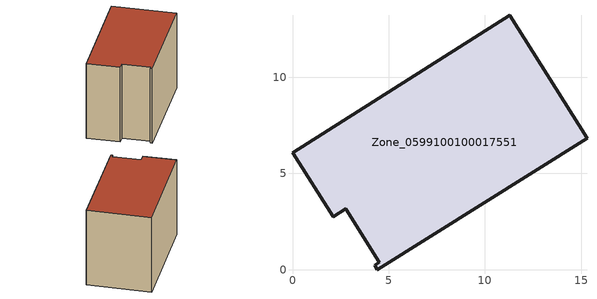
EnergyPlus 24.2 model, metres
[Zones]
Zone_0599100100017551
 floor ground (C_G): 4.52,0.38 2.75,3.16 2.11,2.75 0,6.08 11.29,13.22 15.3,6.83 4.42,0 4.27,0.23 z0
 wall outside (C_F): 2.75,3.16 4.52,0.38 4.27,0.23 4.42,0 15.3,6.83 11.29,13.22 0,6.08 2.11,2.75 2.75,3.16 z0:9.6
 roof outside (C_R): 4.42,0 15.3,6.83 11.29,13.22 0,6.08 2.11,2.75 2.75,3.16 4.52,0.38 4.27,0.23 z9.6
[BUILDING]
Pand.0599100100017551: North Axis=0; Terrain=City; Loads Convergence Tolerance Value=0.04; Temperature Convergence Tolerance Value=0.4; Solar Distribution=FullExterior; Maximum Number of Warmup Days=25; Minimum Number of Warmup Days=1
[Site:Location]
Rotterdam.The.Hague.AP_ZH_NLD Design_Conditions: Latitude=51.96; Longitude=4.45; Time Zone=1; Elevation=-4.5
[SITE:GROUNDTEMPERATURE:BUILDINGSURFACE]
18, 18, 18, 18, 18, 18, 18, 18, 18, 18, 18, 18
[MATERIAL] Thermal Absorptance=0.9; Solar Absorptance=0.7; Visible Absorptance=0.7
Name | Roughness | Thickness | Conductivity | Density | Specific Heat
G.TI.2015-2018 | MediumSmooth | 0.15 | 0.0428571 | 540 | 1210
F.TI.2015-2018 | Rough | 0.3 | 0.0666667 | 1920 | 840
R.TI.2015-2018 | MediumRough | 0.2 | 0.0333333 | 1500 | 1000
[CONSTRUCTION]
C_G: G.TI.2015-2018
C_F: F.TI.2015-2018
C_R: R.TI.2015-2018
[ZONE]
Zone_0599100100017551: Type=1; Multiplier=1; Ceiling Height=Autocalculate; Volume=Autocalculate; Floor Area=autocalculate; Part of Total Floor Area=Yes
[ZONEINFILTRATION:DESIGNFLOWRATE]
Infil_Zone_0599100100017551: Zone or ZoneList or Space or SpaceList=Zone_0599100100017551; Schedule=AlwaysOn; Design Flow Rate Calculation Method=Flow/Area; Flow Rate per Floor Area=0.0015; Constant Term Coefficient=1; Temperature Term Coefficient=0; Velocity Term Coefficient=0; Velocity Squared Term Coefficient=0
[HVACTEMPLATE:ZONE:IDEALLOADSAIRSYSTEM]
Zone_0599100100017551: Maximum Heating Supply Air Temperature=50; Minimum Cooling Supply Air Temperature=13; Maximum Heating Supply Air Humidity Ratio=0.0156; Minimum Cooling Supply Air Humidity Ratio=0.0077; Heating Limit=NoLimit; Cooling Limit=NoLimit; Dehumidification Control Type=ConstantSensibleHeatRatio; Cooling Sensible Heat Ratio=0.7; Dehumidification Setpoint=60; Humidification Control Type=None; Humidification Setpoint=30; Outdoor Air Method=None; Outdoor Air Flow Rate per Person=0.00944; Outdoor Air Flow Rate per Zone Floor Area=0; Outdoor Air Flow Rate per Zone=0; Demand Controlled Ventilation Type=None; Outdoor Air Economizer Type=NoEconomizer; Heat Recovery Type=None; Sensible Heat Recovery Effectiveness=0.7; Latent Heat Recovery Effectiveness=0.65
[ZONECONTROL:THERMOSTAT]
ThermostatControl_Zone_0599100100017551: Zone or ZoneList=Zone_0599100100017551; Control Type Schedule=DualSetpointControlType; Control 1=Thermostat_Zone_0599100100017551; Temperature Difference Between Cutout And Setpoint=0
[THERMOSTATSETPOINT:DUALSETPOINT]
Thermostat_Zone_0599100100017551: Heating Setpoint Temperature Schedule=HeatingSetpoint_Zone_0599100100017551; Cooling Setpoint Temperature Schedule=CoolingSetpoint_Zone_0599100100017551
[SCHEDULE:COMPACT]
HeatingSetpoint_Zone_0599100100017551: Through: 12/31, For: AllDays, Until: 24:00, 21
CoolingSetpoint_Zone_0599100100017551: Through: 12/31, For: AllDays, Until: 24:00, 24
DualSetpointControlType: Through: 12/31, For: AllDays, Until: 24:00, 4
AlwaysOn: Through: 12/31, For: AllDays, Until: 24:00, 1
